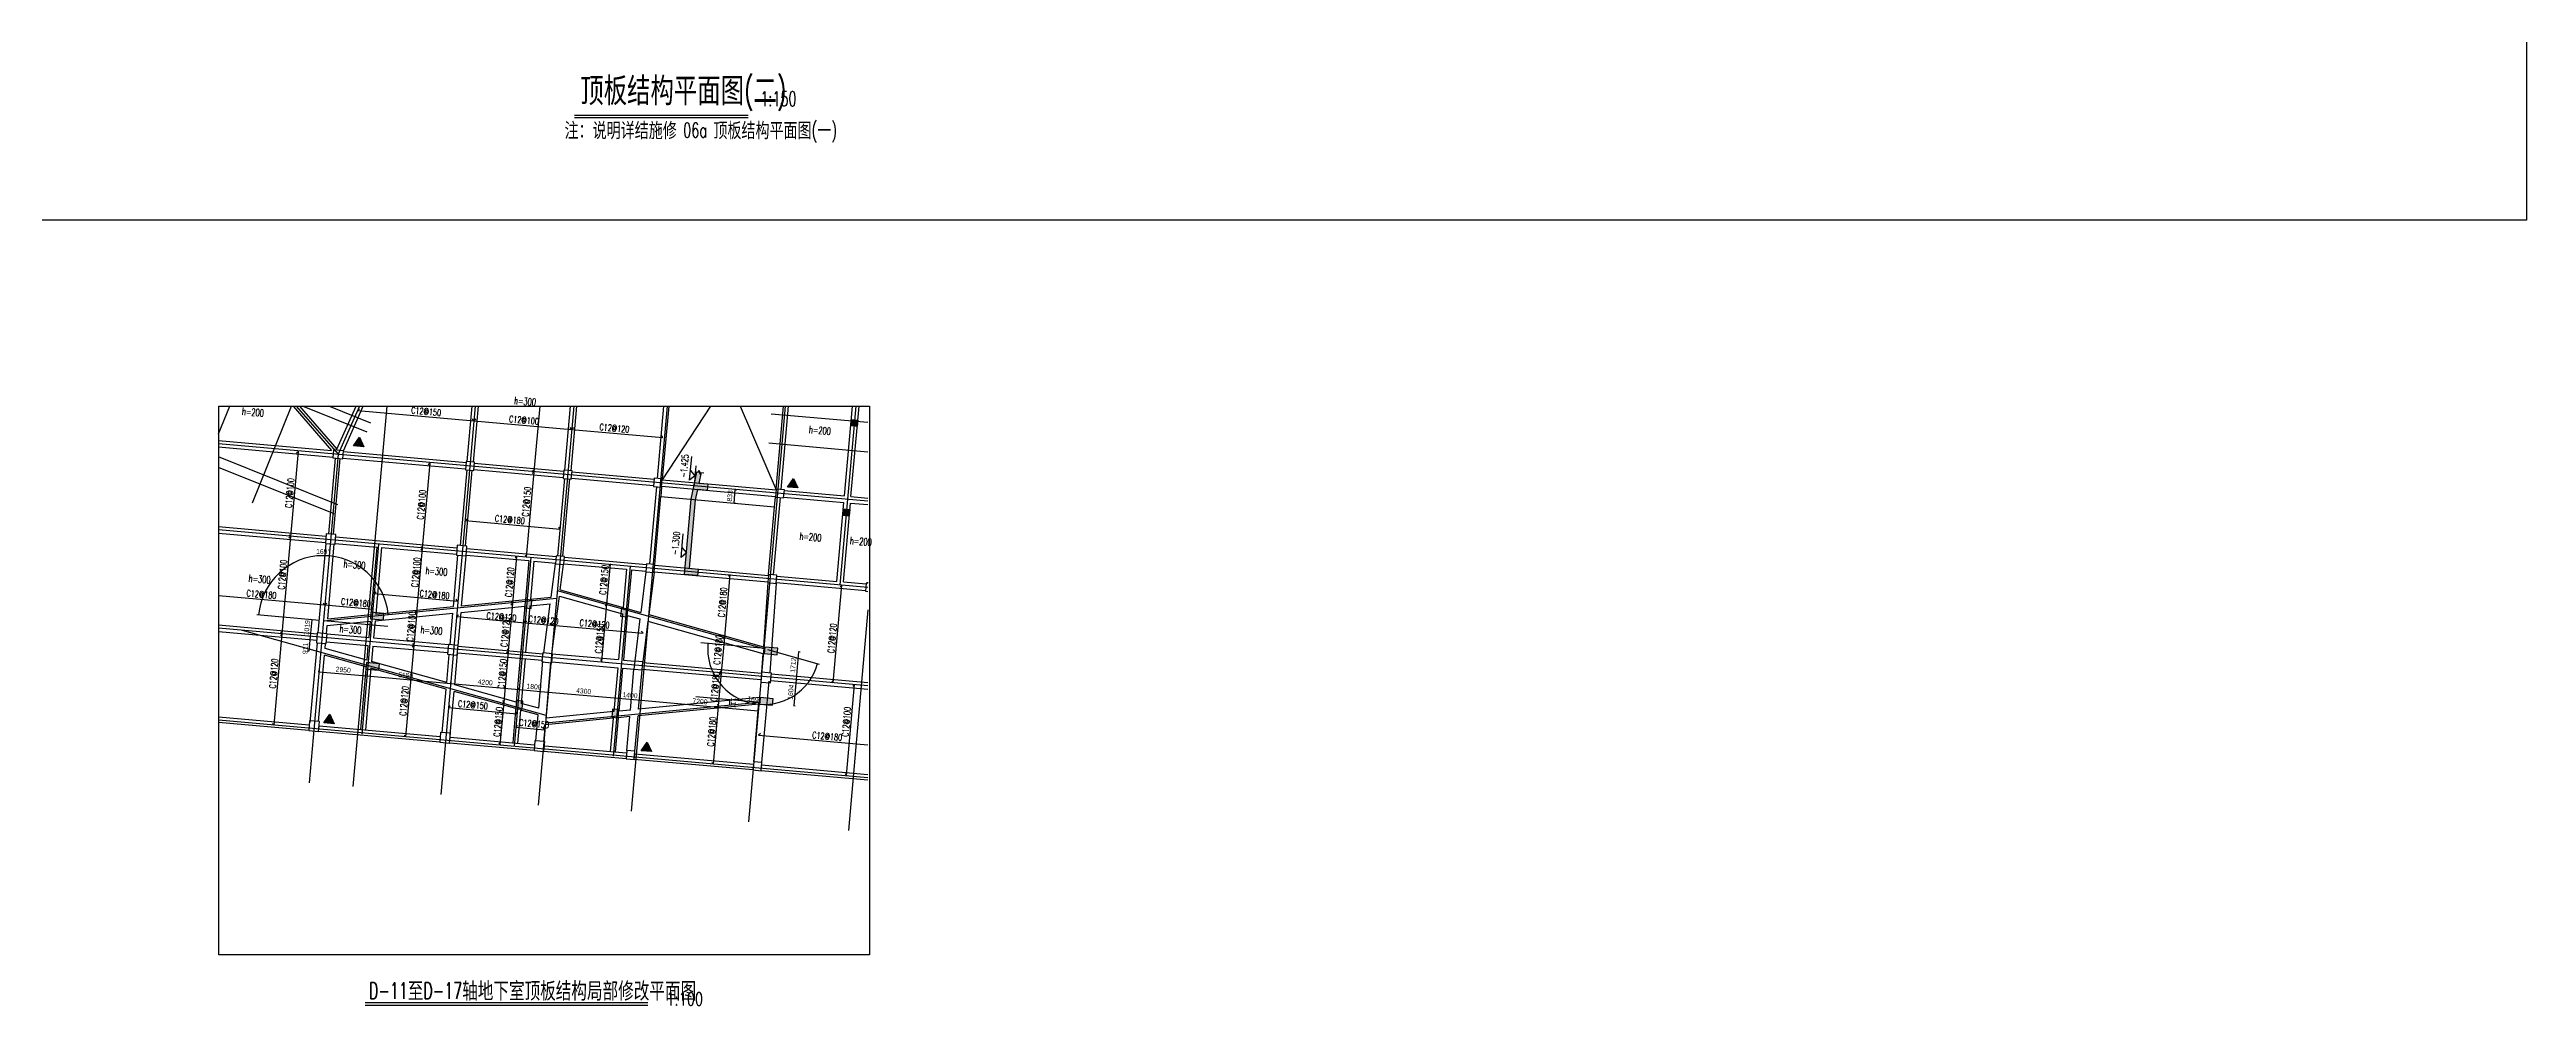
# Model space of a CAD drawing. Header units: millimetres. Extents: x 129427 to 386235, y 419441 to 703525.
# Drawn here: x 234596 to 386235, y 419441 to 477951 of the extents above; entities that cross this region are included whole.
import ezdxf
from ezdxf.enums import TextEntityAlignment as Align

# ---------------------------------------------------------------- set-up
doc = ezdxf.new("R2010")
doc.units = ezdxf.units.MM
doc.header["$LTSCALE"] = 100
for name, color, linetype in [('B-dote', 253, 'Continuous'), ('B-TEXT', 7, 'Continuous'), ('B-开洞', 7, 'Continuous'), ('B-板厚', 2, 'Continuous'), ('B-正筋文字', 7, 'Continuous'), ('B-正筋钢筋', 6, 'Continuous'), ('B-沉降观测点', 5, 'Continuous'), ('COLU', 7, 'Continuous'), ('colu-1层', 6, 'Continuous'), ('DIM', 7, 'Continuous'), ('DIM111', 3, 'Continuous'), ('HATCH', 8, 'Continuous'), ('h填实-1层', 254, 'Continuous'), ('h填实-板', 254, 'Continuous'), ('h斜线-墙', 7, 'Continuous'), ('h斜线-柱', 7, 'Continuous'), ('L-dote', 253, 'Continuous'), ('Q-AXIS', 3, 'Continuous'), ('WALL', 3, 'Continuous'), ('层12000', 54, 'Continuous'), ('柱', 2, 'Continuous'), ('梁', 4, 'Continuous'), ('梁虚线', 4, 'Continuous'), ('梁说明', 2, 'Continuous')]:
    doc.layers.add(name, color=color, linetype=linetype)
doc.styles.get("Standard").update_dxf_attribs({"font": 'standard'})
doc.styles.add('汉字', font='汉字')
doc.dimstyles.get("Standard").update_dxf_attribs({"dimtxt": 300, "dimasz": 100, "dimexe": 100, "dimexo": 250, "dimgap": 100, "dimtad": 0, "dimtoh": 1, "dimdec": 0, "dimdsep": 46, "dimcen": 0.09, "dimclrt": 7, "dimadec": 0, "dimazin": 0, "dimtfac": 1, "dimtdec": 4, "dimtofl": 0, "dimtmove": 0, "dimatfit": 3, "dimfxl": 4, "dimfxlon": 1, "dimtolj": 1, "dimtzin": 0, "dimarcsym": 0})

# ---------------------------------------------------------------- blocks, each defined once
blk = doc.blocks.new('A$C7FDE0673')
at = {"layer": 'B-沉降观测点'}
blk.add_hatch(color=256, dxfattribs=at).paths.add_polyline_path([(318, 551), (0, 0), (636, 0)], flags=0)
blk.add_lwpolyline([(0, 0), (318, 551), (636, 0)], close=True, dxfattribs=at)
blk = doc.blocks.new('*D402')
at = {"layer": 'B-TEXT', "color": 0, "linetype": 'ByBlock', "lineweight": -2}
for p, q in [((276507, 450189), (276580, 451019)), ((276576, 451019), (276680, 451010)), ((276503, 450189), (276606, 450180))]:
    blk.add_line(p, q, dxfattribs=at)
for points in [[(276580, 451019), (276588, 450917), (276555, 450920)], [(276507, 450189), (276499, 450290), (276532, 450287)]]:
    blk.add_solid(points, dxfattribs=at)
at = {"layer": 'B-TEXT', "color": 7, "linetype": 'Continuous', "lineweight": -2, "insert": (276245, 450630), "char_height": 300, "width": 566.67, "attachment_point": 5, "rotation": 84.93165, "style": '汉字'}
blk.add_mtext('833', dxfattribs=at)
blk = doc.blocks.new('*D13')
at = {"layer": 'DIM111', "color": 0, "linetype": 'ByBlock', "lineweight": -2}
for p, q in [((250651, 443047), (250547, 443056)), ((250647, 443047), (250557, 442032)), ((250561, 442032), (250457, 442041))]:
    blk.add_line(p, q, dxfattribs=at)
for points in [[(250647, 443047), (250654, 442946), (250621, 442949)], [(250557, 442032), (250549, 442134), (250582, 442131)]]:
    blk.add_solid(points, dxfattribs=at)
at = {"layer": 'DIM111', "color": 7, "linetype": 'Continuous', "lineweight": -2, "insert": (250353, 442562), "char_height": 300, "width": 680, "attachment_point": 5, "rotation": 84.93165, "style": '汉字'}
blk.add_mtext('1019', dxfattribs=at)
blk = doc.blocks.new('*D490')
at = {"layer": 'DIM111', "color": 0, "linetype": 'ByBlock', "lineweight": -2}
for p, q in [((251087, 439864), (251096, 439968)), ((251087, 439868), (254026, 439607)), ((254026, 439603), (254035, 439707))]:
    blk.add_line(p, q, dxfattribs=at)
for points in [[(251087, 439868), (251188, 439876), (251185, 439843)], [(254026, 439607), (253925, 439600), (253928, 439633)]]:
    blk.add_solid(points, dxfattribs=at)
at = {"layer": 'DIM111', "color": 7, "linetype": 'Continuous', "lineweight": -2, "insert": (252579, 439987), "char_height": 300, "width": 775, "attachment_point": 5, "rotation": 354.93184, "style": '汉字'}
blk.add_mtext('2950', dxfattribs=at)
blk = doc.blocks.new('*D458')
at = {"layer": 'DIM111', "color": 0, "linetype": 'ByBlock', "lineweight": -2}
for p, q in [((259155, 439148), (259164, 439252)), ((259156, 439152), (263339, 438781)), ((263339, 438777), (263348, 438881))]:
    blk.add_line(p, q, dxfattribs=at)
for points in [[(259156, 439152), (259257, 439160), (259254, 439127)], [(263339, 438781), (263238, 438774), (263241, 438807)]]:
    blk.add_solid(points, dxfattribs=at)
at = {"layer": 'DIM111', "color": 7, "linetype": 'Continuous', "lineweight": -2, "insert": (261270, 439216), "char_height": 300, "width": 790, "attachment_point": 5, "rotation": 354.93162, "style": '汉字'}
blk.add_mtext('4200', dxfattribs=at)
blk = doc.blocks.new('*D60')
at = {"layer": 'DIM111', "color": 0, "linetype": 'ByBlock', "lineweight": -2}
for p, q in [((254026, 439603), (254035, 439707)), ((254026, 439607), (259156, 439152)), ((259155, 439148), (259164, 439252))]:
    blk.add_line(p, q, dxfattribs=at)
for points in [[(254026, 439607), (254127, 439615), (254124, 439582)], [(259156, 439152), (259055, 439145), (259058, 439178)]]:
    blk.add_solid(points, dxfattribs=at)
at = {"layer": 'DIM111', "color": 7, "linetype": 'Continuous', "lineweight": -2, "insert": (256404, 439652), "char_height": 300, "width": 775, "attachment_point": 5, "rotation": 354.9315, "style": '汉字'}
blk.add_mtext('5150', dxfattribs=at)
blk = doc.blocks.new('*D553')
at = {"layer": 'DIM111', "color": 0, "linetype": 'ByBlock', "lineweight": -2}
for p, q in [((263339, 438777), (263348, 438881)), ((263339, 438781), (265132, 438622)), ((265132, 438618), (265141, 438722))]:
    blk.add_line(p, q, dxfattribs=at)
for points in [[(263339, 438781), (263440, 438789), (263438, 438756)], [(265132, 438622), (265031, 438615), (265034, 438648)]]:
    blk.add_solid(points, dxfattribs=at)
at = {"layer": 'DIM111', "color": 7, "linetype": 'Continuous', "lineweight": -2, "insert": (264258, 438951), "char_height": 300, "width": 690, "attachment_point": 5, "rotation": 354.93159, "style": '汉字'}
blk.add_mtext('1800', dxfattribs=at)
blk = doc.blocks.new('*D244')
at = {"layer": 'DIM111', "color": 0, "linetype": 'ByBlock', "lineweight": -2}
for p, q in [((265133, 438626), (265123, 438523)), ((265132, 438622), (269416, 438242)), ((269416, 438246), (269407, 438143))]:
    blk.add_line(p, q, dxfattribs=at)
for points in [[(265132, 438622), (265233, 438630), (265230, 438597)], [(269416, 438242), (269314, 438235), (269317, 438268)]]:
    blk.add_solid(points, dxfattribs=at)
at = {"layer": 'DIM111', "color": 7, "linetype": 'Continuous', "lineweight": -2, "insert": (267296, 438681), "char_height": 300, "width": 790, "attachment_point": 5, "rotation": 354.93162, "style": '汉字'}
blk.add_mtext('4300', dxfattribs=at)
blk = doc.blocks.new('*D498')
at = {"layer": 'DIM111', "color": 0, "linetype": 'ByBlock', "lineweight": -2}
for p, q in [((269416, 438246), (269407, 438143)), ((269416, 438242), (270810, 438119)), ((270810, 438123), (270801, 438019))]:
    blk.add_line(p, q, dxfattribs=at)
for points in [[(269416, 438242), (269517, 438250), (269514, 438217)], [(270810, 438119), (270709, 438111), (270712, 438144)]]:
    blk.add_solid(points, dxfattribs=at)
at = {"layer": 'DIM111', "color": 7, "linetype": 'Continuous', "lineweight": -2, "insert": (270135, 438430), "char_height": 300, "width": 695, "attachment_point": 5, "rotation": 354.93157, "style": '汉字'}
blk.add_mtext('1400', dxfattribs=at)
blk = doc.blocks.new('*D146')
at = {"layer": 'DIM111', "color": 0, "linetype": 'ByBlock', "lineweight": -2}
for p, q in [((270810, 438123), (270801, 438019)), ((270810, 438119), (277982, 437483)), ((277982, 437487), (277973, 437383))]:
    blk.add_line(p, q, dxfattribs=at)
for points in [[(270810, 438119), (270911, 438127), (270908, 438093)], [(277982, 437483), (277881, 437475), (277884, 437508)]]:
    blk.add_solid(points, dxfattribs=at)
at = {"layer": 'DIM111', "color": 7, "linetype": 'Continuous', "lineweight": -2, "insert": (274418, 438050), "char_height": 300, "width": 780, "attachment_point": 5, "rotation": 354.93163, "style": '汉字'}
blk.add_mtext('7200', dxfattribs=at)
blk = doc.blocks.new('*D689')
at = {"layer": 'DIM111', "color": 0, "linetype": 'ByBlock', "lineweight": -2}
for p, q in [((250561, 442032), (250457, 442041)), ((250557, 442032), (250476, 441125)), ((250480, 441124), (250376, 441134))]:
    blk.add_line(p, q, dxfattribs=at)
for points in [[(250557, 442032), (250564, 441931), (250531, 441934)], [(250476, 441125), (250468, 441226), (250501, 441223)]]:
    blk.add_solid(points, dxfattribs=at)
at = {"layer": 'DIM111', "color": 7, "linetype": 'Continuous', "lineweight": -2, "insert": (250260, 441293), "char_height": 300, "width": 546.67, "attachment_point": 5, "rotation": 84.93155, "style": '汉字'}
blk.add_mtext('911', dxfattribs=at)
blk = doc.blocks.new('*D329')
at = {"layer": 'DIM111', "color": 0, "linetype": 'ByBlock', "lineweight": -2}
for p, q in [((280447, 441100), (280296, 439395)), ((280443, 441100), (280547, 441091)), ((280292, 439395), (280396, 439386))]:
    blk.add_line(p, q, dxfattribs=at)
for points in [[(280447, 441100), (280455, 440999), (280422, 441002)], [(280296, 439395), (280288, 439496), (280322, 439493)]]:
    blk.add_solid(points, dxfattribs=at)
at = {"layer": 'DIM111', "color": 7, "linetype": 'Continuous', "lineweight": -2, "insert": (280123, 440269), "char_height": 300, "width": 685, "attachment_point": 5, "rotation": 84.93166, "style": '汉字'}
blk.add_mtext('1712', dxfattribs=at)
blk = doc.blocks.new('*D782')
at = {"layer": 'DIM111', "color": 0, "linetype": 'ByBlock', "lineweight": -2}
for p, q in [((280296, 439395), (280154, 437797)), ((280292, 439395), (280396, 439386)), ((280150, 437797), (280254, 437788))]:
    blk.add_line(p, q, dxfattribs=at)
for points in [[(280296, 439395), (280304, 439294), (280271, 439297)], [(280154, 437797), (280147, 437898), (280180, 437895)]]:
    blk.add_solid(points, dxfattribs=at)
at = {"layer": 'DIM111', "color": 7, "linetype": 'Continuous', "lineweight": -2, "insert": (279976, 438618), "char_height": 300, "width": 690, "attachment_point": 5, "rotation": 84.93166, "style": '汉字'}
blk.add_mtext('1604', dxfattribs=at)
blk = doc.blocks.new('*D608')
at = {"layer": 'DIM111', "color": 0, "linetype": 'ByBlock', "lineweight": -2}
blk.add_line((251115, 443006), (247292, 443345), dxfattribs=at)
blk.add_arc((251364, 442984), 3988, 5.53105, 174.93165, dxfattribs=at)
for points in [[(247391, 443336), (247385, 443437), (247418, 443434)], [(255333, 443368), (255306, 443466), (255339, 443469)]]:
    blk.add_solid(points, dxfattribs=at)
at = {"layer": 'DIM111', "color": 7, "linetype": 'Continuous', "lineweight": -2, "insert": (251347, 447072), "char_height": 300, "width": 566.67, "attachment_point": 8, "rotation": 0.23135, "style": '汉字'}
blk.add_mtext('169%%D', dxfattribs=at)
blk = doc.blocks.new('*D372')
at = {"layer": 'DIM111', "color": 0, "linetype": 'ByBlock', "lineweight": -2}
blk.add_line((278560, 441221), (281718, 440335), dxfattribs=at)
blk.add_arc((278319, 441289), 3429, 174.93165, 344.33224, dxfattribs=at)
for points in [[(274903, 441591), (274912, 441491), (274879, 441493)], [(281621, 440362), (281609, 440262), (281577, 440271)]]:
    blk.add_solid(points, dxfattribs=at)
at = {"layer": 'DIM111', "color": 7, "linetype": 'Continuous', "lineweight": -2, "insert": (277720, 438013), "char_height": 300, "width": 566.67, "attachment_point": 8, "rotation": 349.63194, "style": '汉字'}
blk.add_mtext('169%%D', dxfattribs=at)
blk = doc.blocks.new('*D718')
at = {"layer": 'DIM111', "color": 0, "linetype": 'ByBlock', "lineweight": -2}
blk.add_arc((278026, 437986), 1808, 174.93165, 185.53104, dxfattribs=at)
for points in [[(276226, 438145), (276236, 438045), (276203, 438047)], [(276227, 437812), (276204, 437910), (276237, 437912)]]:
    blk.add_solid(points, dxfattribs=at)
at = {"layer": 'DIM111', "color": 7, "linetype": 'Continuous', "lineweight": -2, "insert": (276319, 437979), "char_height": 300, "width": 358.33, "attachment_point": 8, "rotation": 270.23135, "style": '汉字'}
blk.add_mtext('11%%D', dxfattribs=at)
blk = doc.blocks.new('*U990')
at = {"layer": 'HATCH'}
h = blk.add_hatch(color=254, dxfattribs=at)
h.paths.add_polyline_path([(25211, 4254), (24415, 4325), (24379, 3926), (25176, 3856)], flags=0)
h.paths.add_polyline_path([(24938, 1166), (24141, 1237), (24105, 838), (24902, 768)], flags=0)
h.paths.add_polyline_path([(15995, 6176), (16039, 6674), (15641, 6709), (15597, 6211)], flags=0)
h.paths.add_polyline_path([(15447, 0), (15492, 498), (15093, 533), (15049, 35)], flags=0)
h.paths.add_polyline_path([(10118, 6697), (10162, 7195), (9764, 7230), (9720, 6732)], flags=0)
h.paths.add_polyline_path([(9571, 521), (9615, 1019), (9216, 1055), (9172, 557)], flags=0)
h.paths.add_polyline_path([(1106, 6392), (309, 6463), (274, 6064), (1071, 5994)], flags=0)
h.paths.add_polyline_path([(832, 3304), (35, 3375), (0, 2976), (797, 2906)], flags=0)
at = {"layer": '柱', "color": 2}
for points in [[(1106, 6392), (309, 6463), (274, 6064), (1071, 5994)], [(10118, 6697), (10162, 7195), (9764, 7230), (9720, 6732)], [(15995, 6176), (16039, 6674), (15641, 6709), (15597, 6211)], [(832, 3304), (35, 3375), (0, 2976), (797, 2906)], [(25211, 4254), (24415, 4325), (24379, 3926), (25176, 3856)], [(9571, 521), (9615, 1019), (9216, 1055), (9172, 557)], [(15447, 0), (15492, 498), (15093, 533), (15049, 35)], [(24938, 1166), (24141, 1237), (24105, 838), (24902, 768)]]:
    blk.add_lwpolyline(points, close=True, dxfattribs=at)

msp = doc.modelspace()

# ---------------------------------------------------------------- hatches: boundary and pattern name
at = {"layer": 'h填实-1层'}
for points in [[(284041.9, 454874.4), (283643.5, 454909.7), (283678.8, 455308.1), (284077.2, 455272.8)], [(283556, 449395.9), (283157.6, 449431.2), (283192.9, 449829.6), (283591.3, 449794.3)]]:
    msp.add_hatch(color=256, dxfattribs=at).paths.add_polyline_path(points, flags=0)
at = {"layer": 'h填实-板'}
msp.add_hatch(color=256, dxfattribs=at).paths.add_polyline_path([(274344.8, 451417.6), (274481.6, 452063.2), (274442.9, 452066.6), (274398.3, 451960.2), (274357.9, 452184.6), (274313.4, 452078.1), (274230.8, 452085.4), (273878.2, 450422), (273470.3, 445823), (274267.1, 445752.3), (274302.5, 446150.8), (273754.6, 446199.4), (274125.9, 450384.9), (274261.2, 451023.5), (274855.5, 450970.8), (274890.8, 451369.2)], flags=0)
at = {"layer": 'h斜线-墙'}
h = msp.add_hatch(dxfattribs=at)
h.set_pattern_fill('ANSI31', color=256, scale=40, angle=-5.068354, style=0)
h.set_pattern_definition([])
h.paths.add_polyline_path([(251095.4, 436563.5), (258516.3, 435905.3), (258485.4, 435556.7), (251064.5, 436214.9)], flags=0)
h = msp.add_hatch(dxfattribs=at)
h.set_pattern_fill('ANSI31', color=256, scale=40, angle=-5.068354, style=0)
h.set_pattern_definition([])
h.paths.add_polyline_path([(259113.9, 435852.3), (264293.6, 435392.9), (264262.7, 435044.3), (259083, 435503.7)], flags=0)
h = msp.add_hatch(dxfattribs=at)
h.set_pattern_fill('ANSI31', color=256, scale=40, angle=-5.068354, style=0)
h.set_pattern_definition([])
h.paths.add_polyline_path([(264891.3, 435339.9), (269921.5, 434893.8), (269890.6, 434545.2), (264860.3, 434991.3)], flags=0)
h = msp.add_hatch(dxfattribs=at)
h.set_pattern_fill('ANSI31', color=256, scale=40, angle=-5.068354, style=0)
h.set_pattern_definition([])
h.paths.add_polyline_path([(270419.6, 434849.6), (277691, 434204.7), (277660.1, 433856.1), (270388.6, 434501)], flags=0)
at = {"layer": 'h斜线-柱'}
h = msp.add_hatch(dxfattribs=at)
h.set_pattern_fill('ANSI31', color=256, scale=40, angle=-5.068354, style=0)
h.set_pattern_definition([])
h.paths.add_polyline_path([(251946.6, 452952.4), (252544.3, 452899.4), (252588.4, 453397.4), (251990.8, 453450.4)], flags=0)
h = msp.add_hatch(dxfattribs=at)
h.set_pattern_fill('ANSI31', color=256, scale=40, angle=-5.068354, style=0)
h.set_pattern_definition([])
h.paths.add_polyline_path([(260064.7, 452232.4), (260562.8, 452188.2), (260607, 452686.3), (260108.9, 452730.4)], flags=0)
h = msp.add_hatch(dxfattribs=at)
h.set_pattern_fill('ANSI31', color=256, scale=40, angle=-5.068354, style=0)
h.set_pattern_definition([])
h.paths.add_polyline_path([(266041.3, 451702.3), (266539.3, 451658.1), (266583.5, 452156.2), (266085.4, 452200.4)], flags=0)
h = msp.add_hatch(dxfattribs=at)
h.set_pattern_fill('ANSI31', color=256, scale=40, angle=-5.068354, style=0)
h.set_pattern_definition([])
h.paths.add_polyline_path([(271569.6, 451212), (272067.6, 451167.8), (272111.8, 451665.9), (271613.7, 451710.1)], flags=0)
h = msp.add_hatch(dxfattribs=at)
h.set_pattern_fill('ANSI31', color=256, scale=40, angle=-5.068354, style=0)
h.set_pattern_definition([])
h.paths.add_polyline_path([(279040.3, 450549.4), (279538.3, 450505.3), (279582.5, 451003.3), (279084.4, 451047.5)], flags=0)
h = msp.add_hatch(dxfattribs=at)
h.set_pattern_fill('ANSI31', color=256, scale=40, angle=-5.068354, style=0)
h.set_pattern_definition([])
h.paths.add_polyline_path([(251482.9, 447722.2), (252080.6, 447674.3), (252124.8, 448272.4), (251526.8, 448316.5)], flags=0)
h = msp.add_hatch(dxfattribs=at)
h.set_pattern_fill('ANSI31', color=256, scale=40, angle=-5.068354, style=0)
h.set_pattern_definition([])
h.paths.add_polyline_path([(259501.3, 447011.7), (260099, 446958.7), (260152, 447556.4), (259554.3, 447609.4)], flags=0)
h = msp.add_hatch(dxfattribs=at)
h.set_pattern_fill('ANSI31', color=256, scale=40, angle=-5.068354, style=0)
h.set_pattern_definition([])
h.paths.add_polyline_path([(265577.5, 446472.8), (266075.5, 446428.7), (266119.7, 446926.7), (265621.6, 446970.9)], flags=0)
h = msp.add_hatch(dxfattribs=at)
h.set_pattern_fill('ANSI31', color=256, scale=40, angle=-5.068354, style=0)
h.set_pattern_definition([])
h.paths.add_polyline_path([(271105.8, 445982.5), (271603.8, 445938.4), (271648, 446436.4), (271149.9, 446480.6)], flags=0)
h = msp.add_hatch(dxfattribs=at)
h.set_pattern_fill('ANSI31', color=256, scale=40, angle=-5.068354, style=0)
h.set_pattern_definition([])
h.paths.add_polyline_path([(278576.4, 445320), (279074.5, 445275.8), (279118.7, 445773.8), (278620.6, 445818)], flags=0)
h = msp.add_hatch(dxfattribs=at)
h.set_pattern_fill('ANSI31', color=256, scale=40, angle=-5.068354, style=0)
h.set_pattern_definition([])
h.paths.add_polyline_path([(284553, 444789.9), (285051, 444745.7), (285095.2, 445243.8), (284597.2, 445287.9)], flags=0)
h = msp.add_hatch(dxfattribs=at)
h.set_pattern_fill('ANSI31', color=256, scale=40, angle=-5.068354, style=0)
h.set_pattern_definition([])
h.paths.add_polyline_path([(250943.7, 441642.6), (251541.8, 441598.4), (251585.9, 442196.5), (250987.9, 442240.7)], flags=0)
h = msp.add_hatch(dxfattribs=at)
h.set_pattern_fill('ANSI31', color=256, scale=40, angle=-5.068354, style=0)
h.set_pattern_definition([])
h.paths.add_polyline_path([(258962.4, 440935.6), (259560.1, 440882.6), (259613.1, 441480.2), (259015.4, 441533.3)], flags=0)
h = msp.add_hatch(dxfattribs=at)
h.set_pattern_fill('ANSI31', color=256, scale=40, angle=-5.068354, style=0)
h.set_pattern_definition([])
h.paths.add_polyline_path([(264744.2, 440473), (265341.8, 440420), (265390.4, 440967.8), (264792.8, 441020.9)], flags=0)
h = msp.add_hatch(dxfattribs=at)
h.set_pattern_fill('ANSI31', color=256, scale=40, angle=-5.068354, style=0)
h.set_pattern_definition([])
h.paths.add_polyline_path([(270376.5, 440023.7), (270874.5, 439979.5), (270918.7, 440477.5), (270420.7, 440521.7)], flags=0)
h = msp.add_hatch(dxfattribs=at)
h.set_pattern_fill('ANSI31', color=256, scale=40, angle=-5.068354, style=0)
h.set_pattern_definition([])
h.paths.add_polyline_path([(278137.1, 439234.8), (278734.8, 439181.8), (278787.8, 439779.4), (278190.1, 439832.4)], flags=0)
h = msp.add_hatch(dxfattribs=at)
h.set_pattern_fill('ANSI31', color=256, scale=40, angle=-5.068354, style=0)
h.set_pattern_definition([])
h.paths.add_polyline_path([(250466.8, 436267.9), (251064.5, 436214.9), (251117.5, 436812.5), (250519.8, 436865.5)], flags=0)
h = msp.add_hatch(dxfattribs=at)
h.set_pattern_fill('ANSI31', color=256, scale=40, angle=-5.068354, style=0)
h.set_pattern_definition([])
h.paths.add_polyline_path([(258485.4, 435556.7), (259083, 435503.7), (259136, 436101.4), (258538.4, 436154.4)], flags=0)
h = msp.add_hatch(dxfattribs=at)
h.set_pattern_fill('ANSI31', color=256, scale=40, angle=-5.068354, style=0)
h.set_pattern_definition([])
h.paths.add_polyline_path([(264262.7, 435044.3), (264860.3, 434991.3), (264913.3, 435589), (264315.7, 435642)], flags=0)
h = msp.add_hatch(dxfattribs=at)
h.set_pattern_fill('ANSI31', color=256, scale=40, angle=-5.068354, style=0)
h.set_pattern_definition([])
h.paths.add_polyline_path([(269890.6, 434545.2), (270388.6, 434501), (270432.8, 434999), (269934.8, 435043.2)], flags=0)
h = msp.add_hatch(dxfattribs=at)
h.set_pattern_fill('ANSI31', color=256, scale=40, angle=-5.068354, style=0)
h.set_pattern_definition([])
h.paths.add_polyline_path([(277660.1, 433856.1), (278158.1, 433811.9), (278202.3, 434310), (277704.3, 434354.1)], flags=0)

# ---------------------------------------------------------------- linework, layer by layer
at = {"layer": 'B-dote'}
for p, q in [((244949.6, 454437.2), (245631.8, 456129.5)), ((247021.3, 450215), (249405.4, 456129.5)), ((249704.9, 456129.5), (252267.5, 453174.9)), ((254040.3, 454535.2), (250085.2, 456129.5)), ((254264.6, 455091.7), (251690, 456129.5)), ((253565.6, 456129.5), (252267.5, 453174.9)), ((255240.2, 456129.5), (253174, 432833.8)), ((260661.4, 456129.5), (258552.9, 432356.8)), ((266684.9, 456129.5), (264518.9, 431708)), ((272407.3, 456129.5), (270207.2, 431323.2)), ((279635.5, 456129.5), (277379, 430687.1)), ((284702.6, 455117.1), (278781.3, 455642.2)), ((283952.4, 456129.5), (282981.3, 445180.3)), ((284702.6, 450298.2), (244949.6, 453823.9)), ((284702.6, 453310), (278622.2, 453849.3)), ((252245.7, 450083.3), (244949.6, 453024.4)), ((252021.4, 449526.8), (244949.6, 452377.5)), ((252267.5, 453174.9), (250484.6, 433072.4)), ((284702.6, 445027.6), (244949.6, 448553.3)), ((255312.9, 442633.4), (251363.6, 442983.7)), ((284702.6, 443647.4), (283505, 430143.8)), ((284702.6, 439004), (244949.6, 442529.8)), ((278410.8, 441280.4), (274461.6, 441630.7)), ((278117.9, 437977.7), (274168.7, 438327.9)), ((284702.6, 433382.1), (244949.6, 436907.8))]:
    msp.add_line(p, q, dxfattribs=at)
at = {"layer": 'B-TEXT'}
for p, q in [((274162.8, 452474.9), (274054.5, 451253.7)), ((272016.1, 450587.1), (278988.7, 449968.7))]:
    msp.add_line(p, q, dxfattribs=at)
for points in [[(266740.6, 473932.9), (277357.9, 473932.9)], [(266741.3, 473782.9), (277358.6, 473782.9)], [(274481.6, 452063.2), (274344.8, 451417.6), (274890.8, 451369.2), (274855.5, 450970.8), (274261.2, 451023.5), (274125.9, 450384.9), (273754.6, 446199.4), (274302.5, 446150.8), (274267.1, 445752.3), (273470.3, 445823), (273878.2, 450422), (274230.8, 452085.4)], [(273836.3, 452189.6), (274108.6, 451864.3), (274108.6, 451864.3), (274108.6, 451864.3), (273783.3, 451592), (273911.9, 453042.4)], [(274110.2, 452096.1), (274313.4, 452078.1), (274357.9, 452184.6), (274398.3, 451960.2), (274442.9, 452066.6), (274646, 452048.6)], [(273314.7, 447464.6), (273587, 447139.3), (273587, 447139.3), (273587, 447139.3), (273261.7, 446867), (273390.3, 448317.4)]]:
    msp.add_lwpolyline(points, dxfattribs=at)
at = {"layer": 'B-开洞'}
for p, q in [((275069.6, 456129.5), (272107.4, 451616.1)), ((276886.7, 456129.5), (279079.8, 450997.7))]:
    msp.add_line(p, q, dxfattribs=at)
at = {"layer": 'B-正筋钢筋'}
for points in [[(253579.5, 455961), (253464.5, 455864.7), (260581.9, 455233.4), (260485.6, 455348.5)], [(260696.9, 455329.7), (260581.9, 455233.4), (266558.4, 454703.4), (266462.2, 454818.4)], [(264170.9, 452225.7), (264267.2, 452110.6), (264623.6, 456129.5)], [(266673.4, 454799.7), (266558.4, 454703.4), (272151.6, 454207.3), (272055.4, 454322.4)], [(249273, 448253.5), (249369.2, 448138.5), (249831.2, 453347), (249716.2, 453250.8)], [(257341.3, 447537.9), (257437.6, 447422.9), (257899.5, 452631.4), (257784.5, 452535.2)], [(263707.1, 446996.2), (263803.4, 446881.2), (264265.3, 452089.7), (264150.3, 451993.4)], [(260154.5, 449213.5), (260039.4, 449117.2), (265865.8, 448600.5), (265769.6, 448715.5)], [(248744.9, 442299.7), (248841.2, 442184.6), (249369.2, 448138.5), (249254.2, 448042.3)], [(256990.1, 443578.3), (257086.4, 443463.3), (257437.6, 447422.9), (257322.5, 447326.7)], [(262860.5, 444154), (262956.8, 444039), (263213.1, 446928.8), (263098.1, 446832.5)], [(268627.5, 444117.4), (268723.8, 444002.4), (268942.7, 446470.7), (268827.7, 446374.5)], [(275833, 442097.2), (275929.2, 441982.2), (276269.8, 445821.4), (276154.7, 445725.2)], [(244949.6, 444532.5), (251449.9, 443955.9), (251353.6, 444071)], [(254589, 444743.3), (254473.9, 444647), (259577, 444194.4), (259480.8, 444309.4)], [(282478.9, 439307.8), (282575.2, 439192.7), (283105.3, 445169.3), (282990.2, 445073)], [(251564.9, 444052.2), (251449.9, 443955.9), (254380.1, 443696), (254283.8, 443811.1)], [(256813.9, 441592.1), (256910.2, 441477.1), (257093.1, 443538.5), (256978, 443442.2)], [(259633.2, 443336.6), (259518.2, 443240.3), (263707.2, 442868.8), (263611, 442983.9)], [(262604.2, 441264.1), (262700.5, 441149.1), (262956.8, 444039), (262841.8, 443942.7)], [(263818, 442965.5), (263703, 442869.2), (265335.8, 442724.4), (265239.6, 442839.4)], [(265459.6, 442819.9), (265344.6, 442723.6), (270937.8, 442227.5), (270841.5, 442342.6)], [(268316.5, 440610.3), (268412.7, 440495.2), (268723.8, 444002.4), (268608.8, 443906.1)], [(248248.6, 436703.5), (248344.9, 436588.5), (248841.2, 442184.6), (248726.2, 442088.4)], [(256316.9, 435987.9), (256413.2, 435872.9), (256909.5, 441469), (256794.5, 441372.8)], [(275639.3, 439914.4), (275735.6, 439799.3), (275929.2, 441982.2), (275814.2, 441886)], [(262324.3, 438107.3), (262420.5, 437992.3), (262696, 441098.5), (262581, 441002.3)], [(275459.7, 437888.7), (275556, 437773.7), (275735.6, 439799.3), (275620.6, 439703.1)], [(283295, 433638.5), (283391.3, 433523.5), (283883.8, 439076.7), (283768.8, 438980.4)], [(259130, 437765.5), (259014.9, 437669.2), (263220.7, 437296.2), (263124.5, 437411.2)], [(262094.3, 435514.1), (262190.5, 435399.1), (262420.5, 437992.3), (262305.5, 437896)], [(275143, 434318.2), (275239.3, 434203.2), (275555.2, 437764.6), (275440.1, 437668.3)], [(263250.5, 436567.5), (263135.5, 436471.3), (264919.3, 436313), (264823.1, 436428.1)], [(278113.4, 436081.8), (277998.4, 435985.5), (284702.6, 435390.9)]]:
    msp.add_lwpolyline(points, dxfattribs=at)
at = {"layer": 'COLU'}
for points in [[(251946.6, 452952.4), (252544.3, 452899.4), (252588.4, 453397.4), (251990.8, 453450.4)], [(260064.7, 452232.4), (260562.8, 452188.2), (260607, 452686.3), (260108.9, 452730.4)], [(266041.3, 451702.3), (266539.3, 451658.1), (266583.5, 452156.2), (266085.4, 452200.4)], [(271569.6, 451212), (272067.6, 451167.8), (272111.8, 451665.9), (271613.7, 451710.1)], [(279040.3, 450549.4), (279538.3, 450505.3), (279582.5, 451003.3), (279084.4, 451047.5)], [(251482.9, 447722.2), (252080.6, 447674.3), (252124.8, 448272.4), (251526.8, 448316.5)], [(259501.3, 447011.7), (260099, 446958.7), (260152, 447556.4), (259554.3, 447609.4)], [(265577.5, 446472.8), (266075.5, 446428.7), (266119.7, 446926.7), (265621.6, 446970.9)], [(271105.8, 445982.5), (271603.8, 445938.4), (271648, 446436.4), (271149.9, 446480.6)], [(278576.4, 445320), (279074.5, 445275.8), (279118.7, 445773.8), (278620.6, 445818)], [(250943.7, 441642.6), (251541.8, 441598.4), (251585.9, 442196.5), (250987.9, 442240.7)], [(258962.4, 440935.6), (259560.1, 440882.6), (259613.1, 441480.2), (259015.4, 441533.3)], [(264744.2, 440473), (265341.8, 440420), (265390.4, 440967.8), (264792.8, 441020.9)], [(270376.5, 440023.7), (270874.5, 439979.5), (270918.7, 440477.5), (270420.7, 440521.7)], [(278137.1, 439234.8), (278734.8, 439181.8), (278787.8, 439779.4), (278190.1, 439832.4)], [(250466.8, 436267.9), (251064.5, 436214.9), (251117.5, 436812.5), (250519.8, 436865.5)], [(258485.4, 435556.7), (259083, 435503.7), (259136, 436101.4), (258538.4, 436154.4)], [(264262.7, 435044.3), (264860.3, 434991.3), (264913.3, 435589), (264315.7, 435642)], [(269890.6, 434545.2), (270388.6, 434501), (270432.8, 434999), (269934.8, 435043.2)], [(277660.1, 433856.1), (278158.1, 433811.9), (278202.3, 434310), (277704.3, 434354.1)]]:
    msp.add_lwpolyline(points, close=True, dxfattribs=at)
msp.add_lwpolyline([(284702.6, 445278.6), (284597.2, 445287.9), (284553, 444789.9), (284702.6, 444776.6)], dxfattribs=at)
at = {"layer": 'colu-1层'}
for points in [[(284041.9, 454874.4), (283643.5, 454909.7), (283678.8, 455308.1), (284077.2, 455272.8)], [(283556, 449395.9), (283157.6, 449431.2), (283192.9, 449829.6), (283591.3, 449794.3)]]:
    msp.add_lwpolyline(points, close=True, dxfattribs=at)
at = {"layer": 'DIM'}
msp.add_lwpolyline([(244955.7, 456115.8), (284786.2, 456115.8), (284786.2, 422540.5), (244955.7, 422540.5)], close=True, dxfattribs=at)
at = {"layer": 'L-dote', "color": 1}
for p, q in [((254743.5, 447685.9), (253711.6, 436052)), ((264056.9, 446859.9), (263032.1, 435305.2)), ((270132.9, 446319.8), (269101.6, 434691)), ((270150.7, 446520.2), (270150.6, 446519)), ((251363.6, 442983.7), (265641.6, 444366.3)), ((265683, 444832.7), (278319.3, 441288.5)), ((265004.9, 437187.3), (246417.1, 442400.8)), ((278026.4, 437985.8), (264963.5, 436720.8))]:
    msp.add_line(p, q, dxfattribs=at)
at = {"layer": 'Q-AXIS'}
msp.add_lwpolyline([(156734.8, 703525.4), (386234.8, 703525.4), (386234.8, 467498.7), (156734.8, 467498.7)], close=True, dxfattribs=at)
at = {"layer": 'WALL'}
for points in [[(244949.6, 437108.6), (250497.8, 436616.5), (250466.8, 436267.9), (244949.6, 436757.2)], [(284702.6, 433231.5), (278158.1, 433811.9), (278189.1, 434160.5), (284702.6, 433582.9)]]:
    msp.add_lwpolyline(points, dxfattribs=at)
for points in [[(251095.4, 436563.5), (258516.3, 435905.3), (258485.4, 435556.7), (251064.5, 436214.9)], [(259113.9, 435852.3), (264293.6, 435392.9), (264262.7, 435044.3), (259083, 435503.7)], [(264891.3, 435339.9), (269921.5, 434893.8), (269890.6, 434545.2), (264860.3, 434991.3)], [(270419.6, 434849.6), (277691, 434204.7), (277660.1, 433856.1), (270388.6, 434501)]]:
    msp.add_lwpolyline(points, close=True, dxfattribs=at)
at = {"layer": '层12000', "color": 30, "linetype": 'Continuous'}
for p, q in [((251046.8, 442241), (251532.7, 447719.5)), ((251625.8, 443109.5), (252030.8, 447675.7)), ((254626.2, 447495.5), (254259.8, 443364.6)), ((254925, 447469), (254563.6, 443394)), ((259321.7, 443854.8), (259601, 447003.9)), ((259826.4, 443885.2), (260099.1, 446960.1)), ((263939.6, 446669.5), (263727.8, 444281.5)), ((264238.4, 446643), (264031.6, 444310.9)), ((265299.9, 444433.7), (265567.5, 446478.9)), ((265863.3, 444886), (266064.9, 446426.8)), ((269916.2, 446139.4), (269709.3, 443807.3)), ((270215, 446112.9), (270003.2, 443724.9)), ((271106.5, 445991), (270794.3, 443503)), ((271603.9, 445939.5), (271281.1, 443366.4)), ((264031.6, 444310.9), (265299.9, 444433.7)), ((265350.8, 440968.6), (265810.9, 444485.3)), ((265810.9, 444485.3), (269673.4, 443401.9)), ((265863.3, 444886), (269709.3, 443807.3)), ((278576.6, 445321.1), (278300.4, 441397.7)), ((279075, 445280.9), (278688.7, 439793.4)), ((251589.8, 442704.2), (254223.9, 442959.3)), ((251625.8, 443109.5), (254259.8, 443364.6)), ((254223.9, 442959.3), (254135.8, 441966)), ((254527.6, 442988.7), (254434.6, 441939.5)), ((254527.6, 442988.7), (259285.8, 443449.4)), ((254563.6, 443394), (259321.7, 443854.8)), ((259115.1, 441525.4), (259285.8, 443449.4)), ((259613.2, 441481.6), (259792.1, 443498.5)), ((259792.1, 443498.5), (263691.9, 443876.1)), ((259828, 443903.8), (263727.8, 444281.5)), ((263692.4, 443881.8), (263171.1, 438004.9)), ((263691.9, 443876.1), (263444.9, 441091.4)), ((263995.7, 443905.5), (263743.7, 441064.9)), ((263995.7, 443905.5), (265246.6, 444026.7)), ((264853.3, 441020.7), (265246.6, 444026.7)), ((269673.4, 443401.9), (269425.7, 440610)), ((269967.2, 443319.5), (269724.6, 440583.4)), ((269967.2, 443319.5), (270744, 443101.7)), ((270003.2, 443724.9), (270794.3, 443503)), ((270744, 443101.7), (270421.3, 440530.1)), ((271230.8, 442965.1), (270918.8, 440478.7)), ((271230.8, 442965.1), (278271.7, 440990.3)), ((271281.1, 443366.4), (278300.4, 441397.7)), ((250560.8, 436761.5), (250993.4, 441638.9)), ((251465, 441296.6), (251493.5, 441602)), ((254013, 440581.9), (251465, 441296.6)), ((251544.9, 442197.2), (251589.8, 442704.2)), ((251548.1, 441694.3), (254091.6, 441468)), ((251586.4, 442192.1), (254135.8, 441966)), ((254091.6, 441468), (254013, 440581.9)), ((254390.4, 441441.5), (254306.9, 440499.5)), ((254390.4, 441441.5), (258971.3, 441035.2)), ((254434.6, 441939.5), (259015.4, 441533.3)), ((251067.7, 436816.9), (251429, 440891.2)), ((253977, 440176.5), (251429, 440891.2)), ((253986, 440277.9), (253636.7, 436339.3)), ((254270.9, 440094.1), (253935.5, 436312.8)), ((258873.7, 438803.1), (254270.9, 440094.1)), ((258909.6, 439208.5), (254306.9, 440499.5)), ((258909.6, 439208.5), (259062, 440926.8)), ((259399.4, 439071.1), (259569, 440983.6)), ((263409.6, 440692.9), (263171.9, 438013)), ((263708.4, 440666.4), (263465.7, 437930.6)), ((264542.1, 437628.7), (264798.5, 440519.4)), ((264990.5, 437024.9), (265292, 440424.4)), ((265340.4, 440972.3), (269425.7, 440610)), ((265346.2, 440469.8), (269381.6, 440111.9)), ((269381.6, 440111.9), (269143.4, 437427)), ((269680.4, 440085.4), (269447.2, 437456.4)), ((269680.4, 440085.4), (270377.7, 440023.6)), ((269724.6, 440583.4), (270421.4, 440521.6)), ((270154.9, 437525), (270376.6, 440024.8)), ((270661.2, 437574), (270874.7, 439980.7)), ((278271.7, 440990.3), (278190.3, 439833.6)), ((258638, 436145.5), (258873.7, 438803.1)), ((259127.2, 436002.1), (259363.5, 438665.7)), ((263135.9, 437607.7), (259363.5, 438665.7)), ((263171.9, 438013), (259399.4, 439071.1)), ((278053.3, 438289.8), (270661.2, 437574)), ((278202.4, 434311.1), (278644.1, 439291.4)), ((263144.9, 437709), (262950.2, 435513.3)), ((263429.8, 437525.2), (263249, 435486.8)), ((264506.1, 437223.3), (263429.8, 437525.2)), ((263434.7, 437581.1), (263433.9, 437572.1)), ((264542.1, 437628.7), (263465.7, 437930.6)), ((264365.5, 435637.6), (264506.1, 437223.3)), ((269107.5, 437021.7), (264954.5, 436619.5)), ((269143.4, 437427), (264990.5, 437024.9)), ((269107.5, 437021.7), (268926.7, 434983.2)), ((269411.3, 437051.1), (269225.5, 434956.7)), ((270118.9, 437119.6), (269411.3, 437051.1)), ((270154.9, 437525), (269447.2, 437456.4)), ((269934.8, 435044.1), (270118.9, 437119.6)), ((270432.9, 435000.3), (270625.2, 437168.6)), ((278017.4, 437884.5), (270625.2, 437168.6)), ((277704.4, 434355.3), (278026.4, 437985.8)), ((264863.5, 435593.4), (264954.5, 436619.5))]:
    msp.add_line(p, q, dxfattribs=at)
at = {"layer": '梁'}
for p, q in [((272507.7, 456129.5), (272111.8, 451665.9)), ((279084.4, 451047.2), (279535.2, 456129.5)), ((272067.6, 451167.8), (272016.1, 450587.1)), ((272107.4, 451616.1), (279079.8, 450997.7)), ((278988.7, 449968.7), (279040.3, 450549.4)), ((284696.8, 445278.9), (284702.6, 445345.3))]:
    msp.add_line(p, q, dxfattribs=at)
at = {"layer": '梁虚线'}
for p, q in [((249506.3, 456129.5), (251863.7, 453411.6)), ((249903.4, 456129.5), (252192.1, 453490.8)), ((252192.1, 453490.8), (253367.1, 456129.5)), ((252588.4, 453397.4), (253805, 456129.5)), ((260158.7, 452725.8), (260460.6, 456129.5)), ((260557.2, 452690.9), (260862.1, 456129.5)), ((266135.2, 452195.7), (266484.1, 456129.5)), ((266533.7, 452160.8), (266885.7, 456129.5)), ((271813, 451692.4), (272206.5, 456129.5)), ((279383.3, 451021), (279836.3, 456129.5)), ((283263.6, 450626.6), (283751.6, 456129.5)), ((283662, 450591.3), (284153.2, 456129.5)), ((244949.6, 454025.9), (251863.7, 453411.6)), ((244949.6, 453624.3), (251951.3, 453002.2)), ((251685, 448304.9), (252096, 452939)), ((251984.2, 448282.8), (252394.9, 452912.8)), ((252548.9, 452949.2), (260069.4, 452282.2)), ((252583.8, 453347.6), (260104.3, 452680.6)), ((259753.5, 447591.7), (260164.3, 452223.4)), ((260052.4, 447565.2), (260463.2, 452197.2)), ((260567.4, 452238), (266045.9, 451752.1)), ((260602.3, 452636.5), (266080.8, 452150.6)), ((266578.8, 452106.4), (271609.3, 451660.3)), ((265721.2, 446961.9), (266140.9, 451693.3)), ((266020.1, 446935.7), (266439.7, 451667.2)), ((266544, 451707.9), (271574, 451261.8)), ((271349.2, 446462.9), (271768.8, 451194.3)), ((271648, 446436.4), (272016.1, 450587.1)), ((272072.3, 451217.6), (279044.9, 450599.2)), ((278919.5, 445791.6), (279339.1, 450523)), ((279542.9, 450555), (283228.2, 450228.2)), ((279577.8, 450953.5), (283263.6, 450626.6)), ((283662, 450591.3), (284702.6, 450499)), ((278620.6, 445817.7), (278988.7, 449968.7)), ((282799.8, 445397.2), (283228.2, 450228.2)), ((283198.2, 445361.8), (283626.7, 450192.9)), ((283626.7, 450192.9), (284702.6, 450097.4)), ((244949.6, 448754.1), (251516.1, 448171.7)), ((244949.6, 448352.5), (251486.6, 447772)), ((252084.1, 447720.5), (254626.1, 447494.3)), ((252113.5, 448118.8), (259541.1, 447460)), ((254924.9, 447467.8), (259505.7, 447061.6)), ((260138.5, 447407), (265617, 446921.1)), ((260103.6, 447008.5), (263939.5, 446668.3)), ((264238.3, 446641.8), (265582.1, 446522.6)), ((266080.2, 446478.5), (269916.1, 446138.3)), ((266115, 446876.9), (271145.3, 446430.8)), ((270214.9, 446111.7), (271110.2, 446032.3)), ((271608.5, 445988.1), (278581.1, 445369.7)), ((271643.3, 446386.6), (278616, 445768.2)), ((279079.1, 445325.6), (284557.6, 444839.7)), ((279114, 445724), (282799.8, 445397.2)), ((283198.2, 445361.8), (284592.5, 445238.2)), ((244949.6, 442730.6), (250984.5, 442195.3)), ((244949.6, 442328.8), (250955, 441795.6)), ((259608.4, 441430.5), (264788.3, 440971.1)), ((259573.6, 441032), (264753, 440572.6)), ((270880.2, 440029.2), (278150.6, 439384.4)), ((270915.1, 440427.7), (278185.5, 439782.8)), ((278748.1, 439331.4), (284702.6, 438803.3)), ((278783.4, 439729.8), (284702.6, 439204.8))]:
    msp.add_line(p, q, dxfattribs=at)
at = {"layer": '梁说明'}
for points in [[(271224.8, 419596.7), (253929.2, 419596.7)], [(271224.8, 419446.7), (253929.2, 419446.7)]]:
    msp.add_lwpolyline(points, dxfattribs=at)

# ---------------------------------------------------------------- block references
at = {"layer": 'B-沉降观测点'}
for p, rotation in [((253211.6, 453699.2), 354.9316457876146), ((279770.3, 451171.2), 354.9316459474192), ((251389.4, 436742.7), 354.9316457876146), ((270822.5, 435032.4), 354.9316459474192)]:
    msp.add_blockref('A$C7FDE0673', p, dxfattribs=dict(at, rotation=rotation))
at = {"layer": '层12000'}
msp.add_blockref('*U990', (253963.7, 437049.9), dxfattribs=at)

# ---------------------------------------------------------------- texts
at = {"layer": 'B-TEXT', "width": 0.7}
for s, height, p in [('顶板结构平面图(二)', 1500, (267089.7, 474256.7)), ('1:150', 900, (278107.9, 474221.1)), ('注：说明详结施修 06a 顶板结构平面图(一)', 900, (266123.4, 472290.7))]:
    msp.add_text(s, height=height, rotation=360, dxfattribs=at).set_placement(p, align=Align.BOTTOM_LEFT)
at = {"layer": 'B-TEXT', "width": 0.65}
for s, p in [('-1.425', (273838.6, 453147.4)), ('-1.300', (273317, 448422.4))]:
    msp.add_text(s, height=400, rotation=84.931646, dxfattribs=at).set_placement(p, align=Align.BOTTOM_RIGHT)
at = {"layer": 'B-板厚', "width": 0.7}
for s, p in [('h=300', (263022.8, 456249.1)), ('h=200', (246365.9, 455588.7)), ('h=200', (281074.9, 454476.7)), ('h=200', (280496.2, 447951.6)), ('h=200', (283578.6, 447678.2)), ('h=300', (246776.3, 445373.3)), ('h=300', (252581.6, 446253.6)), ('h=300', (257598.2, 445852.6)), ('h=300', (252335.2, 442285.7)), ('h=300', (257296.7, 442227.7))]:
    msp.add_text(s, height=450, rotation=354.931646, dxfattribs=at).set_placement(p)
at = {"layer": 'B-正筋文字', "width": 0.65}
for s, rotation, p in [('C12@150', 354.931646, (256723.8, 455677.6)), ('C12@100', 354.931646, (262713.3, 455146.4)), ('C12@120', 354.931646, (268247.1, 454655.6)), ('C12@100', 84.931646, (249421.5, 449877.9)), ('C12@100', 84.931646, (257489.9, 449162.3)), ('C12@150', 84.931646, (263919.9, 449344.5)), ('C12@180', 354.931646, (261844.7, 449059.1)), ('C12@100', 84.931646, (248978.3, 444880.2)), ('C12@100', 84.931646, (257149.5, 445021.1)), ('C12@120', 84.931646, (262888.7, 444412.9)), ('C12@150', 84.931646, (268659.7, 444555.7)), ('C12@180', 354.931646, (246640.8, 444484.4)), ('C12@180', 354.931646, (252425.5, 443971.4)), ('C12@180', 354.931646, (257240.3, 444468.5)), ('C12@180', 84.931646, (275920.4, 443184.5)), ('C12@100', 84.931646, (256850.4, 441710.7)), ('C12@120', 354.931646, (261330.4, 443107.7)), ('C12@120', 84.931646, (262618.3, 441363.6)), ('C12@120', 354.931646, (263910.9, 442907.7)), ('C12@120', 354.931646, (267033.3, 442675.8)), ('C12@150', 84.931646, (268389, 440975.1)), ('C12@180', 84.931646, (275643.8, 440276.4)), ('C12@120', 84.931533, (282632.1, 440984.2)), ('C12@120', 84.931646, (248441.1, 438823.2)), ('C12@150', 84.931646, (262436.3, 438806.5)), ('C12@120', 84.931646, (256423.3, 437148.8)), ('C12@180', 84.931646, (275463.9, 438025.2)), ('C12@150', 354.931646, (259586.1, 437722.1)), ('C12@150', 84.931646, (262182.1, 435868.4)), ('C12@150', 354.931646, (263334.2, 436565.6)), ('C12@180', 84.931646, (275258.4, 435271.1)), ('C12@100', 84.931646, (283497.4, 435870.5)), ('C12@180', 354.931646, (281276.3, 435796.8))]:
    msp.add_text(s, height=400, rotation=rotation, dxfattribs=at).set_placement(p)
at = {"layer": '梁说明', "width": 0.7}
msp.add_text('D-11至D-17轴地下室顶板结构局部修改平面图', height=1000, rotation=360, dxfattribs=at).set_placement((254148.6, 419842.9))
at = {"layer": '梁说明', "width": 0.8}
msp.add_text('1:100', height=800, dxfattribs=at).set_placement((272359.4, 419440.9))

# ---------------------------------------------------------------- dimensions: what is measured, and where the dimension line sits
at = {"layer": 'B-TEXT'}
dim = msp.add_aligned_dim(p1=(276242.9, 450212.2), p2=(276316.5, 451042), distance=-264.9, dimstyle='Standard', dxfattribs=at)
dim.commit()
dim.dimension.update_dxf_attribs({"geometry": '*D402', "text_midpoint": (276244.8, 450630.2)})
at = {"layer": 'DIM111'}
for base, line1, line2, picture, middle in [((255350.2, 442876.8), ((255312.9, 442633.4), (251363.6, 442983.7)), ((251363.6, 442983.7), (265641.6, 444366.3)), '*D608', (255581.7, 443017.7)), ((274966.5, 442009.4), ((278410.8, 441280.4), (274461.6, 441630.7)), ((265683, 444832.7), (278319.3, 441288.5)), '*D372', (274699.9, 441950.7)), ((276219.8, 437922.8), ((278026.4, 437985.8), (264963.5, 436720.8)), ((278117.9, 437977.7), (274168.7, 438327.9)), '*D718', (276472.2, 438217.8))]:
    dim = msp.add_angular_dim_2l(base=base, line1=line1, line2=line2, dimstyle='Standard', dxfattribs=at)
    dim.commit()
    dim.dimension.update_dxf_attribs({"geometry": picture, "text_midpoint": middle})
for p1, p2, distance, picture, middle in [((251363.6, 442983.7), (251273.6, 441968.9), -719.9, '*D13', (250352.5, 442562)), ((251273.6, 441968.9), (251193.1, 441061.2), -719.9, '*D689', (250260.2, 441292.9)), ((278319.3, 441288.5), (278168.1, 439583.6), 2136.5, '*D329', (280122.8, 440269.4)), ((251057.9, 439536.1), (253996.5, 439275.5), 333.2, '*D490', (252578.7, 439986.7)), ((253996.5, 439275.5), (259126.2, 438820.5), 333.2, '*D60', (256404.1, 439651.7)), ((259122, 438772.7), (263305.7, 438401.6), 381.2, '*D458', (261269.6, 439215.9)), ((263305.7, 438401.6), (265098.5, 438242.6), 381.2, '*D553', (264257.9, 438950.9)), ((265169.6, 439044.4), (269453, 438664.5), -423.7, '*D244', (267296, 438681.4)), ((269453, 438664.5), (270847.3, 438540.8), -423.7, '*D498', (270134.8, 438429.7)), ((270847.3, 438540.8), (278019.2, 437904.8), -423.7, '*D146', (274417.9, 438049.8))]:
    dim = msp.add_aligned_dim(p1=p1, p2=p2, distance=distance, dimstyle='Standard', dxfattribs=at)
    dim.commit()
    dim.dimension.update_dxf_attribs({"geometry": picture, "text_midpoint": middle})
dim = msp.add_linear_dim(base=(280154.5, 437797.1), p1=(278168.1, 439583.6), p2=(278026.4, 437985.8), angle=84.931655, dimstyle='Standard', dxfattribs=at)
dim.commit()
dim.dimension.update_dxf_attribs({"geometry": '*D782', "text_midpoint": (279976.3, 438618)})

doc.saveas('drawing.dxf')
